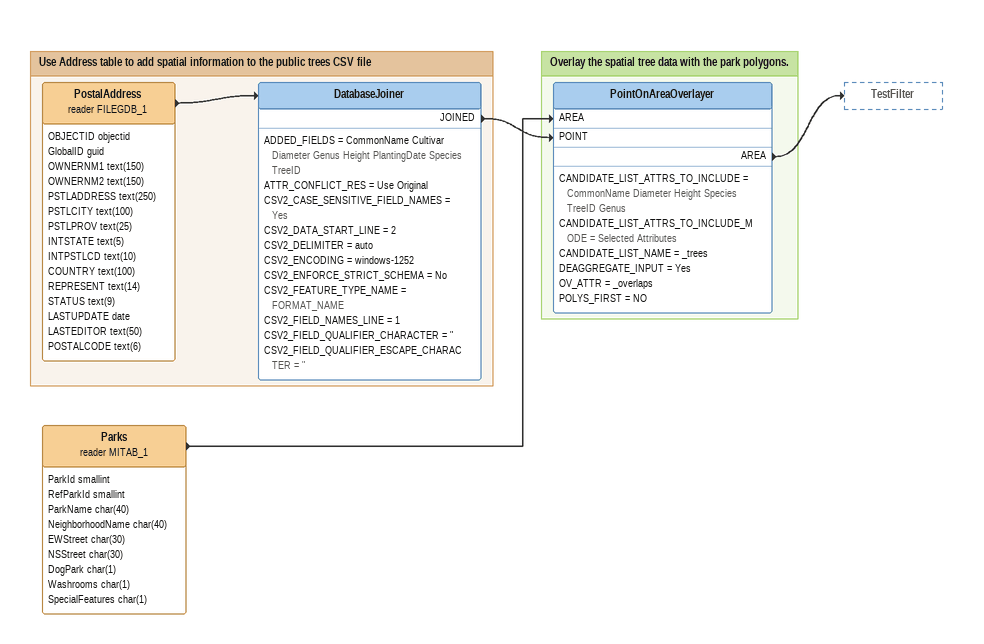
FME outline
Parks (reader MITAB_1)
    attributes: ParkId smallint, RefParkId smallint, ParkName char(40), NeighborhoodName char(40), EWStreet char(30), NSStreet char(30), DogPark char(1), Washrooms char(1), SpecialFeatures char(1)
    -> PointOnAreaOverlayer [AREA]

Bookmark: Use Address table to add spatial information to the public trees CSV file
PostalAddress (reader FILEGDB_1)
    attributes: OBJECTID objectid, GlobalID guid, OWNERNM1 text(150), OWNERNM2 text(150), PSTLADDRESS text(250), PSTLCITY text(100), PSTLPROV text(25), INTSTATE text(5), INTPSTLCD text(10), COUNTRY text(100), REPRESENT text(14), STATUS text(9), LASTUPDATE date, LASTEDITOR text(50), POSTALCODE text(6)
    -> DatabaseJoiner
DatabaseJoiner
    ADDED_FIELDS = CommonName Cultivar Diameter Genus Height PlantingDate Species TreeID
    ATTR_CONFLICT_RES = Use Original
    CSV2_CASE_SENSITIVE_FIELD_NAMES = Yes
    CSV2_DATA_START_LINE = 2
    CSV2_DELIMITER = auto
    CSV2_ENCODING = windows-1252
    CSV2_ENFORCE_STRICT_SCHEMA = No
    CSV2_FEATURE_TYPE_NAME = FORMAT_NAME
    CSV2_FIELD_NAMES_LINE = 1
    CSV2_FIELD_QUALIFIER_CHARACTER = "
    CSV2_FIELD_QUALIFIER_ESCAPE_CHARACTER = "
    JOINED -> PointOnAreaOverlayer [POINT]

Bookmark: Overlay the spatial tree data with the park polygons.
PointOnAreaOverlayer
    CANDIDATE_LIST_ATTRS_TO_INCLUDE = CommonName Diameter Height Species TreeID Genus
    CANDIDATE_LIST_ATTRS_TO_INCLUDE_MODE = Selected Attributes
    CANDIDATE_LIST_NAME = _trees
    DEAGGREGATE_INPUT = Yes
    OV_ATTR = _overlaps
    POLYS_FIRST = NO
    AREA -> TestFilter
